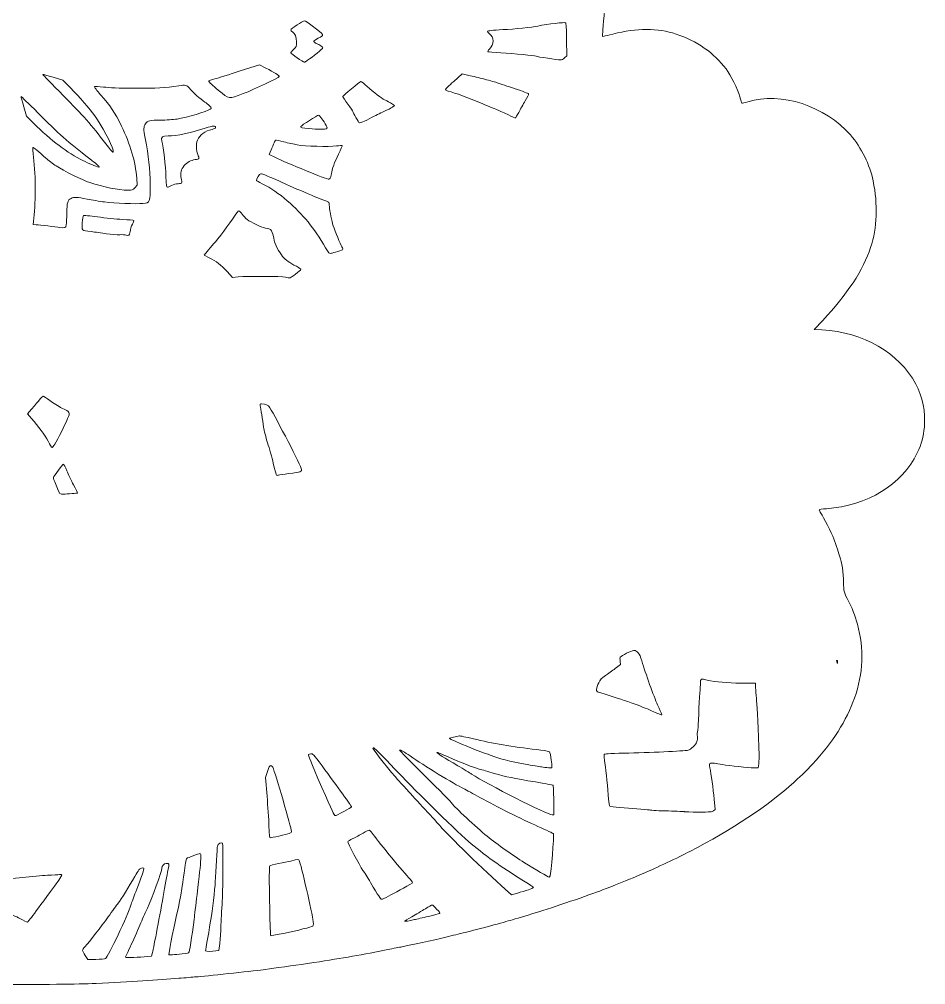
# Model space of a CAD drawing. Header units: inches. Extents: x -43.8 to -25.9, y 12.8 to 14.4.
# Drawn here: x -30.295 to -29.556, y 12.826 to 13.613 of the extents above; entities that cross this region are included whole.
import ezdxf

# ---------------------------------------------------------------- set-up
doc = ezdxf.new("R2010")
doc.units = ezdxf.units.IN
doc.header["$MEASUREMENT"] = 0
doc.layers.add('Layer 1', color=7, linetype='Continuous')

msp = doc.modelspace()

# ---------------------------------------------------------------- linework, layer by layer
at = {"layer": 'Layer 1', "lineweight": 0}
for points, knots in [([(-29.5642, 13.31547), (-29.57799, 13.34105), (-29.60651, 13.35754), (-29.64065, 13.35967), (-29.64065, 13.35967), (-29.64688, 13.36006), (-29.64688, 13.36006), (-29.64688, 13.36006), (-29.63994, 13.3674), (-29.63994, 13.3674), (-29.62027, 13.38821), (-29.60683, 13.40868), (-29.60095, 13.4268), (-29.59569, 13.44297), (-29.59501, 13.46159), (-29.59894, 13.48114), (-29.60159, 13.49428), (-29.60839, 13.50803), (-29.61745, 13.51858), (-29.63776, 13.54222), (-29.67441, 13.55401), (-29.70115, 13.54552), (-29.70356, 13.54476), (-29.70568, 13.54432), (-29.70587, 13.54455), (-29.70605, 13.54478), (-29.70682, 13.54707), (-29.70757, 13.54963), (-29.70946, 13.5561), (-29.71507, 13.56748), (-29.71877, 13.57237), (-29.72878, 13.58557), (-29.74258, 13.59521), (-29.75952, 13.60085), (-29.77479, 13.60593), (-29.79136, 13.60593), (-29.81106, 13.60084), (-29.81426, 13.60001), (-29.81749, 13.5992), (-29.81823, 13.59904), (-29.81823, 13.59904), (-29.81956, 13.59875), (-29.81956, 13.59875), (-29.81956, 13.59875), (-29.81921, 13.60421), (-29.81921, 13.60421), (-29.818, 13.62254), (-29.81402, 13.65396), (-29.80983, 13.67817), (-29.80902, 13.68282), (-29.80811, 13.6882), (-29.8078, 13.69012), (-29.80749, 13.69205), (-29.80642, 13.69769), (-29.80543, 13.70266), (-29.80443, 13.70763), (-29.80341, 13.71274), (-29.80317, 13.71403), (-29.80235, 13.71824), (-29.80043, 13.72731), (-29.79883, 13.73443), (-29.79796, 13.73828), (-29.79691, 13.743), (-29.79648, 13.74492), (-29.79492, 13.75196), (-29.79085, 13.769), (-29.78912, 13.77582), (-29.78612, 13.78755), (-29.77872, 13.81523), (-29.7775, 13.81925), (-29.7765, 13.82251), (-29.77077, 13.8424), (-29.76934, 13.84752), (-29.76907, 13.84848), (-29.76833, 13.85097), (-29.7677, 13.85306), (-29.76668, 13.85638), (-29.76282, 13.86937), (-29.76111, 13.87521), (-29.76079, 13.87633), (-29.75808, 13.88538), (-29.75509, 13.89532), (-29.75211, 13.90526), (-29.74941, 13.91431), (-29.74909, 13.91543), (-29.74146, 13.94245), (-29.71237, 14.03125), (-29.69389, 14.0839), (-29.69282, 14.08695), (-29.68997, 14.09513), (-29.68756, 14.10209), (-29.68514, 14.10904), (-29.68129, 14.11993), (-29.67899, 14.12628), (-29.67391, 14.14035), (-29.67384, 14.14176), (-29.67787, 14.14757), (-29.67927, 14.14958), (-29.68124, 14.15202), (-29.68225, 14.15298), (-29.68326, 14.15394), (-29.68469, 14.15631), (-29.68545, 14.15823), (-29.69365, 14.17927), (-29.72891, 14.21249), (-29.77424, 14.24188), (-29.81793, 14.27022), (-29.8682, 14.29647), (-29.92124, 14.31864), (-29.93313, 14.32362), (-29.95154, 14.33096), (-29.95825, 14.33342), (-29.96162, 14.33465), (-29.97043, 14.33787), (-29.97783, 14.34057), (-29.99394, 14.34647), (-30.02137, 14.35541), (-30.04103, 14.3612), (-30.05082, 14.36407), (-30.06404, 14.36786), (-30.06607, 14.36836), (-30.06721, 14.36864), (-30.07299, 14.37017), (-30.07892, 14.37177), (-30.1437, 14.38918), (-30.20711, 14.39834), (-30.27787, 14.4005), (-30.31264, 14.40156), (-30.37492, 14.40061), (-30.39838, 14.39866), (-30.40238, 14.39833), (-30.40947, 14.39781), (-30.41412, 14.39752), (-30.41876, 14.39722), (-30.42663, 14.39658), (-30.4316, 14.39609), (-30.43657, 14.39561), (-30.44628, 14.39469), (-30.45317, 14.39405), (-30.47663, 14.39187), (-30.51059, 14.38787), (-30.53012, 14.385), (-30.55187, 14.3818), (-30.57732, 14.37763), (-30.59425, 14.37451), (-30.59697, 14.37401), (-30.60077, 14.37333), (-30.6027, 14.37301), (-30.60462, 14.37269), (-30.61, 14.37163), (-30.61465, 14.37066), (-30.6193, 14.36969), (-30.62389, 14.36877), (-30.62485, 14.3686), (-30.62687, 14.36826), (-30.63322, 14.36689), (-30.64642, 14.36394), (-30.65155, 14.3628), (-30.65732, 14.36152), (-30.65924, 14.3611), (-30.67907, 14.35673), (-30.71852, 14.3461), (-30.73648, 14.34029), (-30.77831, 14.32677), (-30.79968, 14.31837), (-30.832, 14.30274), (-30.86287, 14.28781), (-30.88088, 14.27522), (-30.90326, 14.25296), (-30.91851, 14.23777), (-30.92648, 14.22748), (-30.93214, 14.21565), (-30.9339, 14.21196), (-30.93625, 14.20711), (-30.93735, 14.20486), (-30.93846, 14.20262), (-30.93936, 14.20001), (-30.93936, 14.19907), (-30.93934, 14.19653), (-30.9373, 14.1928), (-30.93509, 14.19131), (-30.93336, 14.19014), (-30.93286, 14.1891), (-30.93044, 14.18169), (-30.92643, 14.16942), (-30.92079, 14.15092), (-30.91573, 14.13345), (-30.91327, 14.12496), (-30.90888, 14.11014), (-30.90598, 14.10052), (-30.90307, 14.0909), (-30.90021, 14.08139), (-30.89962, 14.07939), (-30.89903, 14.07738), (-30.89806, 14.0741), (-30.89746, 14.0721), (-30.89687, 14.0701), (-30.89489, 14.06334), (-30.89305, 14.05709), (-30.89122, 14.05084), (-30.88846, 14.04152), (-30.88691, 14.03639), (-30.87126, 13.9845), (-30.8546, 13.91577), (-30.84981, 13.88337), (-30.84717, 13.86552), (-30.84649, 13.86066), (-30.84551, 13.85277), (-30.84492, 13.84796), (-30.84376, 13.83878), (-30.84294, 13.83236), (-30.84212, 13.82595), (-30.84078, 13.81493), (-30.83996, 13.80788), (-30.83915, 13.80083), (-30.8381, 13.79178), (-30.83764, 13.78777), (-30.83453, 13.76094), (-30.83133, 13.71016), (-30.82973, 13.66214), (-30.82942, 13.65284), (-30.82892, 13.64078), (-30.82861, 13.63533), (-30.8283, 13.62988), (-30.82789, 13.62135), (-30.8277, 13.61638), (-30.82751, 13.61141), (-30.82698, 13.60079), (-30.82652, 13.59277), (-30.82607, 13.58476), (-30.82543, 13.57046), (-30.8251, 13.561), (-30.82477, 13.55154), (-30.82424, 13.53764), (-30.82392, 13.53011), (-30.82081, 13.45776), (-30.82107, 13.38759), (-30.82478, 13.30159), (-30.82575, 13.27902), (-30.82616, 13.27316), (-30.82679, 13.27276), (-30.82703, 13.27262), (-30.8282, 13.27279), (-30.82938, 13.27315), (-30.83188, 13.27392), (-30.83494, 13.27332), (-30.84958, 13.26916), (-30.92154, 13.2487), (-30.98004, 13.22042), (-31.01774, 13.18788), (-31.0262, 13.18057), (-31.03765, 13.16849), (-31.04359, 13.1606), (-31.07426, 13.11983), (-31.07615, 13.07576), (-31.04907, 13.03267), (-31.03771, 13.0146), (-31.02005, 12.99572), (-30.99881, 12.97894), (-30.99098, 12.97276), (-30.98987, 12.97193), (-30.9822, 12.96659), (-30.94612, 12.94147), (-30.90246, 12.91974), (-30.84754, 12.89956), (-30.8324, 12.89399), (-30.79835, 12.88285), (-30.78545, 12.87923), (-30.72891, 12.86339), (-30.67988, 12.85265), (-30.62718, 12.84458), (-30.62269, 12.84389), (-30.61679, 12.84296), (-30.61407, 12.84252), (-30.61134, 12.84208), (-30.604, 12.84105), (-30.59774, 12.84022), (-30.59149, 12.83939), (-30.58349, 12.83833), (-30.57996, 12.83786), (-30.56963, 12.83647), (-30.53344, 12.8326), (-30.52517, 12.832), (-30.5226, 12.83181), (-30.51631, 12.83129), (-30.51118, 12.83083), (-30.50605, 12.83037), (-30.49791, 12.82974), (-30.4931, 12.82943), (-30.4883, 12.82912), (-30.48029, 12.8286), (-30.47532, 12.82828), (-30.46535, 12.82764), (-30.42368, 12.82594), (-30.41266, 12.82573), (-30.41266, 12.82573), (-30.41266, 12.82573), (-30.41266, 12.82573), (-30.40881, 12.82566), (-30.37143, 12.82563), (-30.32959, 12.82568), (-30.26923, 12.82574), (-30.24912, 12.82595), (-30.23224, 12.82671), (-30.20448, 12.82795), (-30.18125, 12.82937), (-30.16491, 12.83083), (-30.15978, 12.83129), (-30.15348, 12.83181), (-30.15092, 12.832), (-30.14342, 12.83255), (-30.10641, 12.83651), (-30.09612, 12.83788), (-30.07653, 12.84047), (-30.0701, 12.84137), (-30.05473, 12.84371), (-30.03049, 12.8474), (-30.01582, 12.84998), (-29.99294, 12.85458), (-29.98813, 12.85555), (-29.98354, 12.85646), (-29.98274, 12.85661), (-29.97589, 12.8579), (-29.95782, 12.86189), (-29.94718, 12.86446), (-29.94189, 12.86574), (-29.93559, 12.86726), (-29.93319, 12.86784), (-29.92469, 12.86989), (-29.90234, 12.87584), (-29.89471, 12.87808), (-29.88986, 12.87951), (-29.88223, 12.88181), (-29.87431, 12.88422), (-29.85969, 12.88868), (-29.83053, 12.89861), (-29.81951, 12.90288), (-29.81229, 12.90568), (-29.79641, 12.91206), (-29.7927, 12.91365), (-29.79093, 12.91441), (-29.78752, 12.91586), (-29.78512, 12.91689), (-29.77702, 12.92033), (-29.75691, 12.92982), (-29.74842, 12.93419), (-29.71409, 12.95187), (-29.6844, 12.97162), (-29.66364, 12.99058), (-29.65512, 12.99836), (-29.65406, 12.99939), (-29.64829, 13.00558), (-29.63202, 13.02303), (-29.62055, 13.04108), (-29.61411, 13.05938), (-29.60704, 13.07948), (-29.60624, 13.09943), (-29.6117, 13.11968), (-29.61338, 13.12591), (-29.61671, 13.13447), (-29.61897, 13.13837), (-29.62252, 13.14449), (-29.62306, 13.14656), (-29.62306, 13.15399), (-29.62306, 13.16073), (-29.62455, 13.17095), (-29.62606, 13.17451), (-29.62639, 13.17531), (-29.62731, 13.17815), (-29.62808, 13.18081), (-29.62885, 13.18348), (-29.63016, 13.18728), (-29.63098, 13.18927), (-29.63284, 13.19373), (-29.63957, 13.20714), (-29.64147, 13.21015), (-29.64225, 13.21138), (-29.64288, 13.21261), (-29.64288, 13.21289), (-29.64288, 13.21317), (-29.64026, 13.21358), (-29.63705, 13.2138), (-29.60369, 13.2161), (-29.5753, 13.23355), (-29.56298, 13.25933), (-29.55947, 13.26669), (-29.55788, 13.27245), (-29.55719, 13.28032), (-29.5561, 13.29271), (-29.55854, 13.30496), (-29.5642, 13.31547)], [0, 0, 0, 0, 1, 1, 1, 2, 2, 2, 3, 3, 3, 4, 4, 4, 5, 5, 5, 6, 6, 6, 7, 7, 7, 8, 8, 8, 9, 9, 9, 10, 10, 10, 11, 11, 11, 12, 12, 12, 13, 13, 13, 14, 14, 14, 15, 15, 15, 16, 16, 16, 17, 17, 17, 18, 18, 18, 19, 19, 19, 20, 20, 20, 21, 21, 21, 22, 22, 22, 23, 23, 23, 24, 24, 24, 25, 25, 25, 26, 26, 26, 27, 27, 27, 28, 28, 28, 29, 29, 29, 30, 30, 30, 31, 31, 31, 32, 32, 32, 33, 33, 33, 34, 34, 34, 35, 35, 35, 36, 36, 36, 37, 37, 37, 38, 38, 38, 39, 39, 39, 40, 40, 40, 41, 41, 41, 42, 42, 42, 43, 43, 43, 44, 44, 44, 45, 45, 45, 46, 46, 46, 47, 47, 47, 48, 48, 48, 49, 49, 49, 50, 50, 50, 51, 51, 51, 52, 52, 52, 53, 53, 53, 54, 54, 54, 55, 55, 55, 56, 56, 56, 57, 57, 57, 58, 58, 58, 59, 59, 59, 60, 60, 60, 61, 61, 61, 62, 62, 62, 63, 63, 63, 64, 64, 64, 65, 65, 65, 66, 66, 66, 67, 67, 67, 68, 68, 68, 69, 69, 69, 70, 70, 70, 71, 71, 71, 72, 72, 72, 73, 73, 73, 74, 74, 74, 75, 75, 75, 76, 76, 76, 77, 77, 77, 78, 78, 78, 79, 79, 79, 80, 80, 80, 81, 81, 81, 82, 82, 82, 83, 83, 83, 84, 84, 84, 85, 85, 85, 86, 86, 86, 87, 87, 87, 88, 88, 88, 89, 89, 89, 90, 90, 90, 91, 91, 91, 92, 92, 92, 93, 93, 93, 94, 94, 94, 95, 95, 95, 96, 96, 96, 97, 97, 97, 98, 98, 98, 99, 99, 99, 100, 100, 100, 101, 101, 101, 102, 102, 102, 103, 103, 103, 104, 104, 104, 105, 105, 105, 106, 106, 106, 107, 107, 107, 108, 108, 108, 109, 109, 109, 110, 110, 110, 111, 111, 111, 112, 112, 112, 113, 113, 113, 114, 114, 114, 115, 115, 115, 116, 116, 116, 117, 117, 117, 118, 118, 118, 119, 119, 119, 120, 120, 120, 121, 121, 121, 122, 122, 122, 123, 123, 123, 124, 124, 124, 125, 125, 125, 126, 126, 126, 127, 127, 127, 128, 128, 128, 129, 129, 129, 130, 130, 130, 130]), ([(-30.07219, 13.60261), (-30.07301, 13.60315), (-30.07367, 13.60391), (-30.07366, 13.6043), (-30.07363, 13.60512), (-30.06371, 13.61172), (-30.06251, 13.61172), (-30.06207, 13.61172), (-30.0592, 13.60982), (-30.05612, 13.60749), (-30.04574, 13.59964), (-30.04599, 13.60018), (-30.05124, 13.59741), (-30.05312, 13.59642), (-30.05476, 13.5953), (-30.05489, 13.59493), (-30.05501, 13.59456), (-30.05411, 13.5938), (-30.05288, 13.59324), (-30.05, 13.59194), (-30.04744, 13.59021), (-30.04744, 13.58957), (-30.04744, 13.58905), (-30.05596, 13.58218), (-30.05997, 13.57948), (-30.05997, 13.57948), (-30.05997, 13.57948), (-30.05997, 13.57948), (-30.06124, 13.57861), (-30.06242, 13.57791), (-30.06259, 13.57791), (-30.06326, 13.57791), (-30.07368, 13.58499), (-30.07368, 13.58545), (-30.07368, 13.58571), (-30.07263, 13.58698), (-30.07134, 13.58826), (-30.06909, 13.59052), (-30.06901, 13.59072), (-30.06901, 13.59448), (-30.06901, 13.59881), (-30.06992, 13.60112), (-30.07219, 13.60261)], [0, 0, 0, 0, 1, 1, 1, 2, 2, 2, 3, 3, 3, 4, 4, 4, 5, 5, 5, 6, 6, 6, 7, 7, 7, 8, 8, 8, 9, 9, 9, 10, 10, 10, 11, 11, 11, 12, 12, 12, 13, 13, 13, 14, 14, 14, 14]), ([(-29.85044, 13.58138), (-29.85044, 13.58138), (-29.85044, 13.58138), (-29.85044, 13.58138), (-29.85159, 13.5803), (-29.85285, 13.57968), (-29.85382, 13.57972), (-29.85603, 13.57982), (-29.87268, 13.58236), (-29.87373, 13.58277), (-29.87505, 13.58328), (-29.89105, 13.58482), (-29.90239, 13.58553), (-29.90792, 13.58587), (-29.91268, 13.5863), (-29.91296, 13.58647), (-29.91324, 13.58664), (-29.91269, 13.58761), (-29.91174, 13.58861), (-29.90938, 13.5911), (-29.9087, 13.59259), (-29.9087, 13.59523), (-29.9087, 13.59758), (-29.90981, 13.59964), (-29.91203, 13.60141), (-29.91277, 13.602), (-29.91337, 13.60269), (-29.91337, 13.60294), (-29.91337, 13.6035), (-29.90876, 13.60406), (-29.90083, 13.60446), (-29.89142, 13.60493), (-29.87667, 13.60642), (-29.87227, 13.60734), (-29.86388, 13.60909), (-29.8503, 13.61068), (-29.84961, 13.60999), (-29.84917, 13.60955), (-29.84889, 13.60493), (-29.84877, 13.59621), (-29.84877, 13.59621), (-29.8486, 13.5831), (-29.8486, 13.5831), (-29.8486, 13.5831), (-29.85044, 13.58138), (-29.85044, 13.58138)], [0, 0, 0, 0, 1, 1, 1, 2, 2, 2, 3, 3, 3, 4, 4, 4, 5, 5, 5, 6, 6, 6, 7, 7, 7, 8, 8, 8, 9, 9, 9, 10, 10, 10, 11, 11, 11, 12, 12, 12, 13, 13, 13, 14, 14, 14, 15, 15, 15, 15]), ([(-30.14054, 13.56239), (-30.14043, 13.56274), (-30.13812, 13.56363), (-30.13542, 13.56437), (-30.13272, 13.5651), (-30.12346, 13.56798), (-30.11485, 13.57076), (-30.11485, 13.57076), (-30.09919, 13.57581), (-30.09919, 13.57581), (-30.09919, 13.57581), (-30.09386, 13.5731), (-30.09386, 13.5731), (-30.08715, 13.56967), (-30.083, 13.56704), (-30.083, 13.56622), (-30.083, 13.56527), (-30.10307, 13.55575), (-30.11244, 13.55226), (-30.12473, 13.54768), (-30.1233, 13.54747), (-30.13274, 13.55519), (-30.13715, 13.5588), (-30.14066, 13.56204), (-30.14054, 13.56239)], [0, 0, 0, 0, 1, 1, 1, 2, 2, 2, 3, 3, 3, 4, 4, 4, 5, 5, 5, 6, 6, 6, 7, 7, 7, 8, 8, 8, 8]), ([(-30.21862, 13.50446), (-30.2189, 13.50446), (-30.22147, 13.50755), (-30.22434, 13.51131), (-30.23634, 13.52703), (-30.24294, 13.53451), (-30.25913, 13.55076), (-30.26838, 13.56003), (-30.27585, 13.56772), (-30.27572, 13.56784), (-30.2756, 13.56797), (-30.27186, 13.56701), (-30.26742, 13.56571), (-30.26742, 13.56571), (-30.25934, 13.56335), (-30.25934, 13.56335), (-30.25934, 13.56335), (-30.25322, 13.55707), (-30.25322, 13.55707), (-30.24568, 13.54933), (-30.23752, 13.53995), (-30.23344, 13.5343), (-30.22768, 13.52636), (-30.21987, 13.51158), (-30.21851, 13.50606), (-30.21851, 13.50606), (-30.21851, 13.50606), (-30.21851, 13.50606), (-30.2183, 13.50518), (-30.21834, 13.50446), (-30.21862, 13.50446)], [0, 0, 0, 0, 1, 1, 1, 2, 2, 2, 3, 3, 3, 4, 4, 4, 5, 5, 5, 6, 6, 6, 7, 7, 7, 8, 8, 8, 9, 9, 9, 10, 10, 10, 10]), ([(-29.8825, 13.5464), (-29.88414, 13.54369), (-29.88651, 13.53944), (-29.88777, 13.53696), (-29.88777, 13.53696), (-29.88777, 13.53696), (-29.88777, 13.53696), (-29.88903, 13.53447), (-29.89027, 13.53244), (-29.89053, 13.53244), (-29.89079, 13.53244), (-29.89335, 13.53358), (-29.89621, 13.53497), (-29.89907, 13.53636), (-29.90325, 13.53822), (-29.9055, 13.53912), (-29.90774, 13.54001), (-29.91412, 13.54268), (-29.91967, 13.54505), (-29.92856, 13.54885), (-29.93934, 13.55275), (-29.94538, 13.55437), (-29.94648, 13.55466), (-29.94747, 13.55518), (-29.94758, 13.55552), (-29.9477, 13.55587), (-29.94466, 13.55891), (-29.94083, 13.56228), (-29.94083, 13.56228), (-29.93387, 13.56841), (-29.93387, 13.56841), (-29.93387, 13.56841), (-29.92959, 13.56739), (-29.92959, 13.56739), (-29.92724, 13.56683), (-29.92177, 13.56552), (-29.91745, 13.56449), (-29.91312, 13.56345), (-29.90774, 13.56196), (-29.9055, 13.56119), (-29.90325, 13.56041), (-29.89661, 13.55819), (-29.89074, 13.55626), (-29.88487, 13.55433), (-29.87994, 13.55243), (-29.87979, 13.55204), (-29.87964, 13.55165), (-29.88086, 13.54911), (-29.8825, 13.5464)], [0, 0, 0, 0, 1, 1, 1, 2, 2, 2, 3, 3, 3, 4, 4, 4, 5, 5, 5, 6, 6, 6, 7, 7, 7, 8, 8, 8, 9, 9, 9, 10, 10, 10, 11, 11, 11, 12, 12, 12, 13, 13, 13, 14, 14, 14, 15, 15, 15, 16, 16, 16, 16]), ([(-30.19232, 13.51606), (-30.18938, 13.50107), (-30.18829, 13.4909), (-30.18826, 13.4782), (-30.18822, 13.46346), (-30.18825, 13.46338), (-30.19411, 13.46275), (-30.19968, 13.46215), (-30.21733, 13.46282), (-30.22553, 13.46393), (-30.22938, 13.46445), (-30.23573, 13.46552), (-30.23965, 13.46631), (-30.24793, 13.46796), (-30.25031, 13.46806), (-30.25266, 13.46685), (-30.25555, 13.46535), (-30.25613, 13.4634), (-30.25617, 13.45508), (-30.25619, 13.45098), (-30.25639, 13.44657), (-30.25662, 13.44529), (-30.25662, 13.44529), (-30.25662, 13.44529), (-30.25662, 13.44529), (-30.25708, 13.44268), (-30.25757, 13.44249), (-30.26197, 13.44321), (-30.26341, 13.44345), (-30.26774, 13.44397), (-30.27159, 13.44436), (-30.27543, 13.44475), (-30.27972, 13.4452), (-30.28112, 13.44537), (-30.28112, 13.44537), (-30.28365, 13.44567), (-30.28365, 13.44567), (-30.28365, 13.44567), (-30.28331, 13.4481), (-30.28331, 13.4481), (-30.2815, 13.4611), (-30.28147, 13.48507), (-30.28327, 13.50029), (-30.28377, 13.50458), (-30.28404, 13.50822), (-30.28387, 13.50839), (-30.28354, 13.50872), (-30.27909, 13.50508), (-30.27333, 13.49977), (-30.27141, 13.498), (-30.26761, 13.49509), (-30.26488, 13.49331), (-30.25883, 13.48936), (-30.24344, 13.48174), (-30.23748, 13.47975), (-30.22647, 13.47608), (-30.21393, 13.47357), (-30.20656, 13.47356), (-30.20296, 13.47356), (-30.20262, 13.47368), (-30.20078, 13.47557), (-30.20078, 13.47557), (-30.19883, 13.47759), (-30.19883, 13.47759), (-30.19883, 13.47759), (-30.19923, 13.48322), (-30.19923, 13.48322), (-30.20016, 13.4964), (-30.20453, 13.51148), (-30.21159, 13.52579), (-30.21709, 13.53696), (-30.22069, 13.54235), (-30.22867, 13.55139), (-30.23168, 13.5548), (-30.23391, 13.55779), (-30.23362, 13.55805), (-30.23334, 13.5583), (-30.23009, 13.55811), (-30.22641, 13.55763), (-30.22176, 13.55703), (-30.21389, 13.55674), (-30.20076, 13.55669), (-30.18261, 13.55663), (-30.17616, 13.557), (-30.1648, 13.55875), (-30.15955, 13.55956), (-30.15801, 13.55918), (-30.15627, 13.55662), (-30.15473, 13.55435), (-30.14681, 13.54733), (-30.14363, 13.54541), (-30.14251, 13.54473), (-30.1408, 13.54335), (-30.13984, 13.54235), (-30.13814, 13.54056), (-30.13812, 13.54049), (-30.13922, 13.53968), (-30.14206, 13.5376), (-30.15795, 13.53283), (-30.16636, 13.53154), (-30.16941, 13.53108), (-30.17539, 13.53069), (-30.17964, 13.53069), (-30.18806, 13.53069), (-30.19055, 13.53009), (-30.19209, 13.52771), (-30.19372, 13.5252), (-30.19375, 13.5234), (-30.19232, 13.51606)], [0, 0, 0, 0, 1, 1, 1, 2, 2, 2, 3, 3, 3, 4, 4, 4, 5, 5, 5, 6, 6, 6, 7, 7, 7, 8, 8, 8, 9, 9, 9, 10, 10, 10, 11, 11, 11, 12, 12, 12, 13, 13, 13, 14, 14, 14, 15, 15, 15, 16, 16, 16, 17, 17, 17, 18, 18, 18, 19, 19, 19, 20, 20, 20, 21, 21, 21, 22, 22, 22, 23, 23, 23, 24, 24, 24, 25, 25, 25, 26, 26, 26, 27, 27, 27, 28, 28, 28, 29, 29, 29, 30, 30, 30, 31, 31, 31, 32, 32, 32, 33, 33, 33, 34, 34, 34, 35, 35, 35, 36, 36, 36, 36]), ([(-30.01774, 13.52836), (-30.01821, 13.52836), (-30.02296, 13.53682), (-30.02296, 13.53767), (-30.02296, 13.53793), (-30.0248, 13.54064), (-30.02704, 13.54368), (-30.02928, 13.54673), (-30.03112, 13.54949), (-30.03112, 13.54982), (-30.03112, 13.55058), (-30.01741, 13.56217), (-30.0165, 13.56217), (-30.01613, 13.56217), (-30.01382, 13.56037), (-30.01138, 13.55817), (-30.00622, 13.55352), (-29.99941, 13.54829), (-29.99731, 13.54735), (-29.99651, 13.54699), (-29.99431, 13.5458), (-29.99242, 13.54471), (-29.99242, 13.54471), (-29.98898, 13.54272), (-29.98898, 13.54272), (-29.98898, 13.54272), (-29.99067, 13.54137), (-29.99067, 13.54137), (-29.99159, 13.54063), (-29.99477, 13.53896), (-29.99773, 13.53766), (-30.00069, 13.53636), (-30.0052, 13.53413), (-30.00775, 13.53269), (-30.0103, 13.53126), (-30.01348, 13.5297), (-30.01483, 13.52922), (-30.01483, 13.52922), (-30.01483, 13.52922), (-30.01483, 13.52922), (-30.01617, 13.52875), (-30.01748, 13.52836), (-30.01774, 13.52836)], [0, 0, 0, 0, 1, 1, 1, 2, 2, 2, 3, 3, 3, 4, 4, 4, 5, 5, 5, 6, 6, 6, 7, 7, 7, 8, 8, 8, 9, 9, 9, 10, 10, 10, 11, 11, 11, 12, 12, 12, 13, 13, 13, 14, 14, 14, 14]), ([(-30.27989, 13.53673), (-30.26323, 13.51981), (-30.25527, 13.51275), (-30.23734, 13.499), (-30.23325, 13.49587), (-30.2299, 13.49306), (-30.2299, 13.49276), (-30.2299, 13.49276), (-30.2299, 13.49276), (-30.2299, 13.49276), (-30.2299, 13.49246), (-30.22997, 13.49223), (-30.23005, 13.49226), (-30.23281, 13.49306), (-30.238, 13.49524), (-30.24302, 13.49771), (-30.25555, 13.50385), (-30.26901, 13.51401), (-30.28328, 13.52811), (-30.28328, 13.52811), (-30.28914, 13.53389), (-30.28914, 13.53389), (-30.28914, 13.53389), (-30.29129, 13.54152), (-30.29129, 13.54152), (-30.29248, 13.54571), (-30.29345, 13.54944), (-30.29345, 13.54981), (-30.29345, 13.55019), (-30.28735, 13.5443), (-30.27989, 13.53673)], [0, 0, 0, 0, 1, 1, 1, 2, 2, 2, 3, 3, 3, 4, 4, 4, 5, 5, 5, 6, 6, 6, 7, 7, 7, 8, 8, 8, 9, 9, 9, 10, 10, 10, 10]), ([(-30.04456, 13.52366), (-30.04556, 13.52303), (-30.05153, 13.52307), (-30.05881, 13.52377), (-30.06455, 13.52432), (-30.06571, 13.5246), (-30.06542, 13.52537), (-30.06505, 13.52635), (-30.05184, 13.5348), (-30.05096, 13.53464), (-30.05008, 13.53447), (-30.04692, 13.53015), (-30.0448, 13.52621), (-30.04387, 13.52448), (-30.04384, 13.52412), (-30.04456, 13.52366)], [0, 0, 0, 0, 1, 1, 1, 2, 2, 2, 3, 3, 3, 4, 4, 4, 5, 5, 5, 5]), ([(-30.14972, 13.51424), (-30.15099, 13.51119), (-30.15086, 13.5059), (-30.14942, 13.50274), (-30.14878, 13.50132), (-30.14837, 13.49985), (-30.14851, 13.49948), (-30.14866, 13.4991), (-30.14998, 13.49863), (-30.15145, 13.49843), (-30.15508, 13.49794), (-30.15831, 13.49619), (-30.16049, 13.49354), (-30.16307, 13.49042), (-30.16376, 13.48749), (-30.16291, 13.48331), (-30.16254, 13.48146), (-30.16239, 13.47969), (-30.16258, 13.47938), (-30.16278, 13.47906), (-30.16406, 13.47881), (-30.16542, 13.47881), (-30.16693, 13.47881), (-30.16905, 13.47823), (-30.17078, 13.47735), (-30.17078, 13.47735), (-30.17078, 13.47735), (-30.17078, 13.47735), (-30.17236, 13.47655), (-30.17386, 13.47589), (-30.17411, 13.47589), (-30.17485, 13.47589), (-30.17499, 13.47697), (-30.17534, 13.48493), (-30.17567, 13.49258), (-30.17751, 13.50861), (-30.17864, 13.51364), (-30.17942, 13.51714), (-30.17858, 13.51786), (-30.17368, 13.51787), (-30.16607, 13.51787), (-30.15643, 13.51986), (-30.14328, 13.52412), (-30.13692, 13.52618), (-30.13488, 13.52631), (-30.13488, 13.52463), (-30.13488, 13.52409), (-30.13594, 13.52356), (-30.13782, 13.52316), (-30.14348, 13.52195), (-30.14788, 13.51864), (-30.14972, 13.51424)], [0, 0, 0, 0, 1, 1, 1, 2, 2, 2, 3, 3, 3, 4, 4, 4, 5, 5, 5, 6, 6, 6, 7, 7, 7, 8, 8, 8, 9, 9, 9, 10, 10, 10, 11, 11, 11, 12, 12, 12, 13, 13, 13, 14, 14, 14, 15, 15, 15, 16, 16, 16, 17, 17, 17, 17]), ([(-30.06831, 13.5105), (-30.06237, 13.50938), (-30.04241, 13.50881), (-30.03637, 13.50958), (-30.03396, 13.50989), (-30.03185, 13.51006), (-30.03167, 13.50996), (-30.03149, 13.50986), (-30.03286, 13.5067), (-30.03472, 13.50295), (-30.03823, 13.49583), (-30.0396, 13.49198), (-30.04071, 13.48609), (-30.04071, 13.48609), (-30.04071, 13.48609), (-30.04071, 13.48609), (-30.04124, 13.48331), (-30.04161, 13.48257), (-30.04252, 13.48248), (-30.04427, 13.4823), (-30.07709, 13.49567), (-30.08663, 13.50045), (-30.08663, 13.50045), (-30.09113, 13.5027), (-30.09113, 13.5027), (-30.09113, 13.5027), (-30.08963, 13.50635), (-30.08963, 13.50635), (-30.08881, 13.50835), (-30.08772, 13.51098), (-30.08723, 13.51218), (-30.08673, 13.51338), (-30.08612, 13.51437), (-30.08588, 13.51437), (-30.08563, 13.51437), (-30.08266, 13.5137), (-30.07929, 13.51289), (-30.07591, 13.51207), (-30.07097, 13.511), (-30.06831, 13.5105)], [0, 0, 0, 0, 1, 1, 1, 2, 2, 2, 3, 3, 3, 4, 4, 4, 5, 5, 5, 6, 6, 6, 7, 7, 7, 8, 8, 8, 9, 9, 9, 10, 10, 10, 11, 11, 11, 12, 12, 12, 13, 13, 13, 13]), ([(-30.04045, 13.42205), (-30.04198, 13.42156), (-30.04273, 13.42226), (-30.04521, 13.42654), (-30.05475, 13.44293), (-30.06351, 13.45367), (-30.07655, 13.46496), (-30.08335, 13.47085), (-30.08971, 13.47517), (-30.09685, 13.47874), (-30.09949, 13.48007), (-30.10166, 13.48127), (-30.10166, 13.48142), (-30.10166, 13.48265), (-30.0989, 13.48697), (-30.09812, 13.48697), (-30.09687, 13.48697), (-30.0919, 13.4849), (-30.07717, 13.47824), (-30.0706, 13.47527), (-30.06037, 13.47088), (-30.05444, 13.46849), (-30.04851, 13.4661), (-30.04333, 13.464), (-30.04293, 13.46383), (-30.04252, 13.46366), (-30.0422, 13.46253), (-30.0422, 13.46132), (-30.0422, 13.45875), (-30.04078, 13.45076), (-30.03951, 13.44616), (-30.0385, 13.44252), (-30.03458, 13.43266), (-30.03251, 13.42855), (-30.03174, 13.42703), (-30.03112, 13.42558), (-30.03112, 13.42531), (-30.03112, 13.42504), (-30.03302, 13.42427), (-30.03535, 13.42358), (-30.03535, 13.42358), (-30.03535, 13.42358), (-30.03535, 13.42358), (-30.03767, 13.4229), (-30.03997, 13.42221), (-30.04045, 13.42205)], [0, 0, 0, 0, 1, 1, 1, 2, 2, 2, 3, 3, 3, 4, 4, 4, 5, 5, 5, 6, 6, 6, 7, 7, 7, 8, 8, 8, 9, 9, 9, 10, 10, 10, 11, 11, 11, 12, 12, 12, 13, 13, 13, 14, 14, 14, 15, 15, 15, 15]), ([(-30.11644, 13.40282), (-30.11644, 13.40282), (-30.12103, 13.40238), (-30.12103, 13.40238), (-30.12103, 13.40238), (-30.12548, 13.40716), (-30.12548, 13.40716), (-30.1307, 13.41276), (-30.13426, 13.41552), (-30.14006, 13.41843), (-30.14006, 13.41843), (-30.14428, 13.42056), (-30.14428, 13.42056), (-30.14428, 13.42056), (-30.14179, 13.4236), (-30.14179, 13.4236), (-30.14042, 13.42527), (-30.13803, 13.42804), (-30.13649, 13.42976), (-30.13322, 13.43341), (-30.1235, 13.44633), (-30.11945, 13.45243), (-30.11791, 13.45475), (-30.11634, 13.45665), (-30.11596, 13.45665), (-30.11559, 13.45665), (-30.11441, 13.45549), (-30.11334, 13.45406), (-30.11227, 13.45263), (-30.11039, 13.45066), (-30.10917, 13.44967), (-30.106, 13.44713), (-30.09805, 13.44342), (-30.09417, 13.44268), (-30.09236, 13.44233), (-30.0905, 13.44184), (-30.09005, 13.44159), (-30.08924, 13.44115), (-30.08714, 13.43469), (-30.0871, 13.43251), (-30.08707, 13.43066), (-30.08267, 13.42216), (-30.08037, 13.41948), (-30.07781, 13.4165), (-30.07466, 13.41427), (-30.06901, 13.41144), (-30.0667, 13.41028), (-30.06503, 13.40911), (-30.06531, 13.40886), (-30.06558, 13.4086), (-30.06761, 13.40692), (-30.06981, 13.40512), (-30.06981, 13.40512), (-30.06981, 13.40512), (-30.06981, 13.40512), (-30.07404, 13.40168), (-30.07435, 13.40159), (-30.07805, 13.40263), (-30.08072, 13.40339), (-30.10913, 13.40353), (-30.11644, 13.40282)], [0, 0, 0, 0, 1, 1, 1, 2, 2, 2, 3, 3, 3, 4, 4, 4, 5, 5, 5, 6, 6, 6, 7, 7, 7, 8, 8, 8, 9, 9, 9, 10, 10, 10, 11, 11, 11, 12, 12, 12, 13, 13, 13, 14, 14, 14, 15, 15, 15, 16, 16, 16, 17, 17, 17, 18, 18, 18, 19, 19, 19, 20, 20, 20, 20]), ([(-30.24355, 13.44692), (-30.24334, 13.44987), (-30.24295, 13.45252), (-30.24269, 13.4528), (-30.24242, 13.4531), (-30.23754, 13.45266), (-30.23114, 13.45176), (-30.22505, 13.4509), (-30.21596, 13.44996), (-30.21094, 13.44968), (-30.20592, 13.44939), (-30.20169, 13.44904), (-30.20154, 13.44889), (-30.20139, 13.44874), (-30.20193, 13.44734), (-30.20274, 13.44578), (-30.20356, 13.44423), (-30.20443, 13.44153), (-30.20468, 13.4398), (-30.20468, 13.4398), (-30.20468, 13.4398), (-30.20468, 13.4398), (-30.20517, 13.43637), (-30.20554, 13.43603), (-30.20775, 13.43691), (-30.20855, 13.43723), (-30.21092, 13.43739), (-30.213, 13.43726), (-30.21508, 13.43713), (-30.21994, 13.43748), (-30.22378, 13.43803), (-30.22763, 13.43858), (-30.23327, 13.43935), (-30.23632, 13.43975), (-30.24428, 13.44077), (-30.24401, 13.44051), (-30.24355, 13.44692)], [0, 0, 0, 0, 1, 1, 1, 2, 2, 2, 3, 3, 3, 4, 4, 4, 5, 5, 5, 6, 6, 6, 7, 7, 7, 8, 8, 8, 9, 9, 9, 10, 10, 10, 11, 11, 11, 12, 12, 12, 12]), ([(-30.28492, 13.29504), (-30.28303, 13.2972), (-30.28022, 13.30048), (-30.27868, 13.30232), (-30.27713, 13.30416), (-30.27565, 13.30567), (-30.27537, 13.30567), (-30.2751, 13.30567), (-30.2727, 13.30403), (-30.27003, 13.30201), (-30.26736, 13.3), (-30.26294, 13.29723), (-30.26022, 13.29585), (-30.25319, 13.29229), (-30.25342, 13.29269), (-30.25557, 13.28726), (-30.25766, 13.282), (-30.26339, 13.27059), (-30.26601, 13.26647), (-30.26698, 13.26495), (-30.26798, 13.2637), (-30.26823, 13.2637), (-30.26848, 13.2637), (-30.26992, 13.266), (-30.27143, 13.2688), (-30.2743, 13.27414), (-30.27914, 13.28076), (-30.28493, 13.28726), (-30.28493, 13.28726), (-30.28836, 13.29111), (-30.28836, 13.29111), (-30.28836, 13.29111), (-30.28492, 13.29504), (-30.28492, 13.29504)], [0, 0, 0, 0, 1, 1, 1, 2, 2, 2, 3, 3, 3, 4, 4, 4, 5, 5, 5, 6, 6, 6, 7, 7, 7, 8, 8, 8, 9, 9, 9, 10, 10, 10, 11, 11, 11, 11]), ([(-30.09853, 13.29766), (-30.0988, 13.29905), (-30.09865, 13.29926), (-30.0974, 13.29926), (-30.09382, 13.29926), (-30.09225, 13.29852), (-30.09072, 13.29612), (-30.08547, 13.28782), (-30.06497, 13.24797), (-30.06477, 13.24567), (-30.06462, 13.24401), (-30.06509, 13.24386), (-30.07537, 13.24242), (-30.07903, 13.2419), (-30.08276, 13.24133), (-30.08367, 13.24115), (-30.08562, 13.24076), (-30.0853, 13.24001), (-30.0879, 13.25088), (-30.08901, 13.25552), (-30.09109, 13.263), (-30.09251, 13.26749), (-30.09394, 13.27198), (-30.09542, 13.27775), (-30.09579, 13.28031), (-30.09665, 13.2862), (-30.09813, 13.29556), (-30.09853, 13.29766)], [0, 0, 0, 0, 1, 1, 1, 2, 2, 2, 3, 3, 3, 4, 4, 4, 5, 5, 5, 6, 6, 6, 7, 7, 7, 8, 8, 8, 9, 9, 9, 9]), ([(-30.25191, 13.22614), (-30.25191, 13.22614), (-30.25191, 13.22614), (-30.25191, 13.22614), (-30.2544, 13.22594), (-30.25755, 13.22569), (-30.25893, 13.22557), (-30.26172, 13.22534), (-30.2619, 13.22554), (-30.26433, 13.23173), (-30.265, 13.23344), (-30.26595, 13.23569), (-30.26644, 13.23672), (-30.26693, 13.23775), (-30.26723, 13.23887), (-30.26712, 13.23921), (-30.26668, 13.24051), (-30.25932, 13.25023), (-30.25886, 13.2501), (-30.2586, 13.25003), (-30.25741, 13.24762), (-30.25622, 13.24474), (-30.25503, 13.24186), (-30.25256, 13.23667), (-30.25073, 13.23321), (-30.24889, 13.22974), (-30.24739, 13.22682), (-30.24739, 13.2267), (-30.24739, 13.22659), (-30.24943, 13.22633), (-30.25191, 13.22614)], [0, 0, 0, 0, 1, 1, 1, 2, 2, 2, 3, 3, 3, 4, 4, 4, 5, 5, 5, 6, 6, 6, 7, 7, 7, 8, 8, 8, 9, 9, 9, 10, 10, 10, 10]), ([(-29.82097, 13.06356), (-29.82436, 13.06459), (-29.82446, 13.06468), (-29.82438, 13.06655), (-29.82433, 13.06761), (-29.82354, 13.06997), (-29.82263, 13.0718), (-29.8213, 13.07446), (-29.82022, 13.07562), (-29.81718, 13.07769), (-29.8151, 13.0791), (-29.81146, 13.08169), (-29.8091, 13.08344), (-29.8091, 13.08344), (-29.8048, 13.08661), (-29.8048, 13.08661), (-29.8048, 13.08661), (-29.80515, 13.08932), (-29.80515, 13.08932), (-29.80535, 13.09081), (-29.80531, 13.09232), (-29.80507, 13.09269), (-29.80426, 13.09396), (-29.7959, 13.09813), (-29.79415, 13.09813), (-29.79098, 13.09814), (-29.78939, 13.09612), (-29.78749, 13.08969), (-29.78445, 13.07941), (-29.77777, 13.06075), (-29.77465, 13.05384), (-29.77298, 13.05015), (-29.77148, 13.04681), (-29.77131, 13.04641), (-29.7708, 13.04519), (-29.77229, 13.04566), (-29.77951, 13.04899), (-29.78778, 13.0528), (-29.80211, 13.05784), (-29.82097, 13.06356)], [0, 0, 0, 0, 1, 1, 1, 2, 2, 2, 3, 3, 3, 4, 4, 4, 5, 5, 5, 6, 6, 6, 7, 7, 7, 8, 8, 8, 9, 9, 9, 10, 10, 10, 11, 11, 11, 12, 12, 12, 13, 13, 13, 13]), ([(-29.62807, 13.08998), (-29.62785, 13.08976), (-29.62779, 13.08893), (-29.6279, 13.0876), (-29.62798, 13.08771), (-29.62806, 13.08782), (-29.62814, 13.08793), (-29.62827, 13.0887), (-29.62848, 13.08945), (-29.62875, 13.09014), (-29.62841, 13.09012), (-29.62817, 13.09008), (-29.62807, 13.08998)], [0, 0, 0, 0, 1, 1, 1, 2, 2, 2, 3, 3, 3, 4, 4, 4, 4]), ([(-29.6921, 13.00582), (-29.6921, 13.00582), (-29.69251, 13.00254), (-29.69251, 13.00254), (-29.69251, 13.00254), (-29.69618, 13.00254), (-29.69618, 13.00254), (-29.70078, 13.00254), (-29.71561, 13.00408), (-29.72184, 13.0052), (-29.7327, 13.00716), (-29.73302, 13.00708), (-29.732, 13.00253), (-29.73092, 12.9977), (-29.72925, 12.9854), (-29.72853, 12.97694), (-29.72853, 12.97694), (-29.72781, 12.96853), (-29.72781, 12.96853), (-29.72781, 12.96853), (-29.72913, 12.96747), (-29.72913, 12.96747), (-29.72913, 12.96747), (-29.72913, 12.96747), (-29.72913, 12.96747), (-29.73031, 12.96652), (-29.73165, 12.9664), (-29.74136, 12.9664), (-29.74737, 12.9664), (-29.75241, 12.96653), (-29.75257, 12.96669), (-29.75273, 12.96685), (-29.7587, 12.96711), (-29.76585, 12.96728), (-29.773, 12.96745), (-29.77993, 12.96783), (-29.78125, 12.96812), (-29.78258, 12.96841), (-29.7872, 12.96882), (-29.79153, 12.96903), (-29.79969, 12.96942), (-29.81274, 12.97077), (-29.81363, 12.97132), (-29.81391, 12.97149), (-29.81432, 12.97406), (-29.81453, 12.97703), (-29.81515, 12.98571), (-29.81658, 12.99942), (-29.81756, 13.00619), (-29.81805, 13.00965), (-29.81832, 13.01284), (-29.81815, 13.01329), (-29.81789, 13.01396), (-29.81488, 13.01417), (-29.80191, 13.01442), (-29.78164, 13.01481), (-29.75327, 13.01614), (-29.74967, 13.01688), (-29.74765, 13.01729), (-29.7433, 13.02159), (-29.74253, 13.02393), (-29.74215, 13.02506), (-29.742, 13.0269), (-29.74218, 13.02802), (-29.74236, 13.02914), (-29.74225, 13.03141), (-29.74193, 13.03306), (-29.74162, 13.03471), (-29.74122, 13.04118), (-29.74105, 13.04743), (-29.74089, 13.05368), (-29.7405, 13.06102), (-29.7402, 13.06375), (-29.7399, 13.06648), (-29.73965, 13.07008), (-29.73965, 13.07177), (-29.73965, 13.07528), (-29.73966, 13.07528), (-29.73411, 13.07401), (-29.7271, 13.0724), (-29.71814, 13.07162), (-29.70657, 13.07162), (-29.70657, 13.07162), (-29.69476, 13.07162), (-29.69476, 13.07162), (-29.69476, 13.07162), (-29.69473, 13.06783), (-29.69473, 13.06783), (-29.69471, 13.06575), (-29.69444, 13.06194), (-29.69412, 13.05938), (-29.69357, 13.05494), (-29.69291, 13.04205), (-29.69207, 13.01938), (-29.69186, 13.01373), (-29.69188, 13.00763), (-29.6921, 13.00582)], [0, 0, 0, 0, 1, 1, 1, 2, 2, 2, 3, 3, 3, 4, 4, 4, 5, 5, 5, 6, 6, 6, 7, 7, 7, 8, 8, 8, 9, 9, 9, 10, 10, 10, 11, 11, 11, 12, 12, 12, 13, 13, 13, 14, 14, 14, 15, 15, 15, 16, 16, 16, 17, 17, 17, 18, 18, 18, 19, 19, 19, 20, 20, 20, 21, 21, 21, 22, 22, 22, 23, 23, 23, 24, 24, 24, 25, 25, 25, 26, 26, 26, 27, 27, 27, 28, 28, 28, 29, 29, 29, 30, 30, 30, 31, 31, 31, 32, 32, 32, 32]), ([(-29.87314, 13.01737), (-29.86849, 13.01683), (-29.86413, 13.01619), (-29.86346, 13.01593), (-29.86244, 13.01554), (-29.8621, 13.01467), (-29.86156, 13.01102), (-29.8612, 13.00857), (-29.8609, 13.00567), (-29.8609, 13.00456), (-29.8609, 13.00456), (-29.8609, 13.00254), (-29.8609, 13.00254), (-29.8609, 13.00254), (-29.86367, 13.00261), (-29.86367, 13.00261), (-29.86519, 13.00264), (-29.86775, 13.00291), (-29.86935, 13.0032), (-29.87096, 13.00349), (-29.87696, 13.00453), (-29.8827, 13.00552), (-29.89364, 13.00741), (-29.90589, 13.01051), (-29.91018, 13.01246), (-29.91158, 13.0131), (-29.91287, 13.01362), (-29.91306, 13.01362), (-29.91491, 13.01362), (-29.94426, 13.02572), (-29.94426, 13.02648), (-29.94426, 13.02673), (-29.94275, 13.02723), (-29.94091, 13.02759), (-29.93907, 13.02794), (-29.93707, 13.02834), (-29.93646, 13.02847), (-29.93586, 13.0286), (-29.93062, 13.02756), (-29.92481, 13.02615), (-29.90922, 13.0224), (-29.89307, 13.01965), (-29.87314, 13.01737)], [0, 0, 0, 0, 1, 1, 1, 2, 2, 2, 3, 3, 3, 4, 4, 4, 5, 5, 5, 6, 6, 6, 7, 7, 7, 8, 8, 8, 9, 9, 9, 10, 10, 10, 11, 11, 11, 12, 12, 12, 13, 13, 13, 14, 14, 14, 14]), ([(-30.03741, 12.96348), (-30.03815, 12.96348), (-30.03993, 12.96725), (-30.04829, 12.98651), (-30.05756, 13.00785), (-30.05966, 13.01298), (-30.05921, 13.01324), (-30.05899, 13.01336), (-30.05809, 13.01363), (-30.05721, 13.01384), (-30.05569, 13.0142), (-30.05523, 13.01371), (-30.04815, 13.00415), (-30.03524, 12.98673), (-30.02413, 12.97123), (-30.02413, 12.97064), (-30.02413, 12.97033), (-30.02698, 12.96859), (-30.03047, 12.96678), (-30.03395, 12.96497), (-30.03708, 12.96348), (-30.03741, 12.96348)], [0, 0, 0, 0, 1, 1, 1, 2, 2, 2, 3, 3, 3, 4, 4, 4, 5, 5, 5, 6, 6, 6, 7, 7, 7, 7]), ([(-29.87993, 12.90307), (-29.88213, 12.90238), (-29.88611, 12.90115), (-29.88878, 12.90033), (-29.88878, 12.90033), (-29.89363, 12.89884), (-29.89363, 12.89884), (-29.89363, 12.89884), (-29.89891, 12.90357), (-29.89891, 12.90357), (-29.91536, 12.91833), (-29.94612, 12.94813), (-29.95141, 12.95445), (-29.95302, 12.95637), (-29.95872, 12.96267), (-29.96408, 12.96844), (-29.96944, 12.97421), (-29.97605, 12.98142), (-29.97877, 12.98447), (-29.98149, 12.98751), (-29.98497, 12.99132), (-29.9865, 12.99292), (-29.991, 12.99763), (-30.00664, 13.01737), (-30.00664, 13.01834), (-30.00664, 13.01863), (-30.00638, 13.01886), (-30.00606, 13.01886), (-30.00554, 13.01886), (-29.99373, 13.00693), (-29.98587, 12.99847), (-29.97128, 12.98277), (-29.93678, 12.94906), (-29.92648, 12.94045), (-29.91458, 12.9305), (-29.89761, 12.91852), (-29.88253, 12.90945), (-29.87888, 12.90726), (-29.8759, 12.9052), (-29.87591, 12.90489), (-29.87592, 12.90457), (-29.87773, 12.90375), (-29.87993, 12.90307)], [0, 0, 0, 0, 1, 1, 1, 2, 2, 2, 3, 3, 3, 4, 4, 4, 5, 5, 5, 6, 6, 6, 7, 7, 7, 8, 8, 8, 9, 9, 9, 10, 10, 10, 11, 11, 11, 12, 12, 12, 13, 13, 13, 14, 14, 14, 14]), ([(-29.86216, 12.91437), (-29.86245, 12.91381), (-29.86288, 12.91336), (-29.86311, 12.91336), (-29.86375, 12.91338), (-29.87437, 12.91961), (-29.88308, 12.92506), (-29.89313, 12.93136), (-29.90478, 12.93966), (-29.91366, 12.94682), (-29.92227, 12.95377), (-29.94043, 12.97067), (-29.94198, 12.97318), (-29.94261, 12.9742), (-29.95259, 12.98438), (-29.96417, 12.9958), (-29.97575, 13.00722), (-29.98508, 13.01671), (-29.98491, 13.01688), (-29.98447, 13.01732), (-29.9808, 13.0153), (-29.97632, 13.01216), (-29.96561, 13.00464), (-29.94043, 12.98923), (-29.93278, 12.9855), (-29.9306, 12.98444), (-29.92462, 12.98124), (-29.91949, 12.9784), (-29.9053, 12.97054), (-29.88589, 12.96084), (-29.87214, 12.95475), (-29.86534, 12.95173), (-29.85966, 12.94898), (-29.85953, 12.94862), (-29.85898, 12.94721), (-29.8614, 12.91585), (-29.86216, 12.91437), (-29.86216, 12.91437), (-29.86216, 12.91437), (-29.86216, 12.91437)], [0, 0, 0, 0, 1, 1, 1, 2, 2, 2, 3, 3, 3, 4, 4, 4, 5, 5, 5, 6, 6, 6, 7, 7, 7, 8, 8, 8, 9, 9, 9, 10, 10, 10, 11, 11, 11, 12, 12, 12, 13, 13, 13, 13]), ([(-29.86043, 12.96412), (-29.86456, 12.96429), (-29.91379, 12.98919), (-29.92619, 12.99738), (-29.92763, 12.99833), (-29.93276, 13.00141), (-29.93758, 13.00422), (-29.94805, 13.01031), (-29.95499, 13.01475), (-29.95462, 13.01511), (-29.95448, 13.01525), (-29.95032, 13.01358), (-29.94537, 13.01138), (-29.93412, 13.00638), (-29.92534, 13.00295), (-29.92007, 13.0015), (-29.91782, 13.00088), (-29.9123, 12.99929), (-29.9078, 12.99796), (-29.8979, 12.99506), (-29.89223, 12.99388), (-29.87415, 12.99096), (-29.86654, 12.98973), (-29.86011, 12.98854), (-29.85987, 12.9883), (-29.85964, 12.98807), (-29.85936, 12.98252), (-29.85926, 12.97597), (-29.85926, 12.97597), (-29.85926, 12.97597), (-29.85926, 12.97597), (-29.85926, 12.97597), (-29.85908, 12.96407), (-29.85908, 12.96407), (-29.85908, 12.96407), (-29.86043, 12.96412), (-29.86043, 12.96412)], [0, 0, 0, 0, 1, 1, 1, 2, 2, 2, 3, 3, 3, 4, 4, 4, 5, 5, 5, 6, 6, 6, 7, 7, 7, 8, 8, 8, 9, 9, 9, 10, 10, 10, 11, 11, 11, 12, 12, 12, 12]), ([(-30.09299, 12.97945), (-30.09299, 12.97945), (-30.09423, 12.99454), (-30.09423, 12.99454), (-30.09423, 12.99454), (-30.09264, 12.99942), (-30.09264, 12.99942), (-30.09138, 13.0033), (-30.09083, 13.00429), (-30.08993, 13.00429), (-30.08931, 13.00429), (-30.08855, 13.0037), (-30.08824, 13.00298), (-30.0863, 12.99853), (-30.07309, 12.95297), (-30.07309, 12.95074), (-30.07309, 12.94937), (-30.07427, 12.94892), (-30.0833, 12.94688), (-30.08682, 12.94608), (-30.08991, 12.94542), (-30.09016, 12.94542), (-30.09092, 12.94541), (-30.09105, 12.94651), (-30.09141, 12.95561), (-30.0916, 12.96042), (-30.09231, 12.97115), (-30.09299, 12.97945)], [0, 0, 0, 0, 1, 1, 1, 2, 2, 2, 3, 3, 3, 4, 4, 4, 5, 5, 5, 6, 6, 6, 7, 7, 7, 8, 8, 8, 9, 9, 9, 9]), ([(-29.99395, 12.89785), (-29.99395, 12.89785), (-29.99395, 12.89785), (-29.99395, 12.89785), (-29.99675, 12.89643), (-29.99929, 12.89528), (-29.99961, 12.89528), (-30.00026, 12.89528), (-30.0021, 12.89808), (-30.00862, 12.90898), (-30.01111, 12.91315), (-30.01388, 12.91761), (-30.01478, 12.91889), (-30.01766, 12.92303), (-30.02752, 12.94151), (-30.02723, 12.94225), (-30.02708, 12.94265), (-30.0252, 12.9438), (-30.02306, 12.94482), (-30.02092, 12.94584), (-30.01715, 12.94783), (-30.01469, 12.94924), (-30.01222, 12.95066), (-30.00986, 12.95168), (-30.00944, 12.95151), (-30.00902, 12.95134), (-30.00763, 12.94976), (-30.00635, 12.94799), (-30.00084, 12.94043), (-29.98193, 12.91743), (-29.97644, 12.91163), (-29.9746, 12.90968), (-29.97414, 12.90886), (-29.97469, 12.90852), (-29.97932, 12.90576), (-29.98991, 12.89988), (-29.99395, 12.89785)], [0, 0, 0, 0, 1, 1, 1, 2, 2, 2, 3, 3, 3, 4, 4, 4, 5, 5, 5, 6, 6, 6, 7, 7, 7, 8, 8, 8, 9, 9, 9, 10, 10, 10, 11, 11, 11, 12, 12, 12, 12]), ([(-30.12953, 12.89382), (-30.12995, 12.88645), (-30.13043, 12.87687), (-30.13059, 12.87254), (-30.13076, 12.86822), (-30.1312, 12.86219), (-30.13158, 12.85915), (-30.13158, 12.85915), (-30.13227, 12.85362), (-30.13227, 12.85362), (-30.13227, 12.85362), (-30.1346, 12.8532), (-30.1346, 12.8532), (-30.1346, 12.8532), (-30.1346, 12.8532), (-30.1346, 12.8532), (-30.13774, 12.85265), (-30.14305, 12.85262), (-30.14303, 12.85316), (-30.14301, 12.85378), (-30.13978, 12.87307), (-30.13876, 12.87869), (-30.13752, 12.88545), (-30.13546, 12.9035), (-30.13521, 12.90959), (-30.13488, 12.9181), (-30.13368, 12.93745), (-30.13341, 12.93871), (-30.13308, 12.94029), (-30.12972, 12.94222), (-30.12928, 12.94108), (-30.12863, 12.93937), (-30.1288, 12.9066), (-30.12953, 12.89382)], [0, 0, 0, 0, 1, 1, 1, 2, 2, 2, 3, 3, 3, 4, 4, 4, 5, 5, 5, 6, 6, 6, 7, 7, 7, 8, 8, 8, 9, 9, 9, 10, 10, 10, 11, 11, 11, 11]), ([(-30.14696, 12.92836), (-30.14738, 12.9218), (-30.14804, 12.91547), (-30.15004, 12.89907), (-30.15105, 12.89073), (-30.15209, 12.88181), (-30.15234, 12.87925), (-30.15295, 12.87309), (-30.1559, 12.85394), (-30.1565, 12.85234), (-30.15691, 12.85123), (-30.15755, 12.85104), (-30.1621, 12.85073), (-30.16493, 12.85053), (-30.16846, 12.85023), (-30.16996, 12.85007), (-30.17146, 12.84991), (-30.17282, 12.85), (-30.17299, 12.85026), (-30.1733, 12.85077), (-30.16742, 12.88039), (-30.16642, 12.88333), (-30.16552, 12.88595), (-30.16117, 12.91055), (-30.16054, 12.91656), (-30.15987, 12.92284), (-30.15893, 12.92802), (-30.15834, 12.92859), (-30.15768, 12.92924), (-30.14873, 12.93259), (-30.14765, 12.93259), (-30.14683, 12.93259), (-30.14674, 12.932), (-30.14696, 12.92836)], [0, 0, 0, 0, 1, 1, 1, 2, 2, 2, 3, 3, 3, 4, 4, 4, 5, 5, 5, 6, 6, 6, 7, 7, 7, 8, 8, 8, 9, 9, 9, 10, 10, 10, 11, 11, 11, 11]), ([(-30.05662, 12.87307), (-30.05966, 12.8719), (-30.0734, 12.86859), (-30.08149, 12.86707), (-30.08595, 12.86623), (-30.08977, 12.86555), (-30.08999, 12.86555), (-30.09021, 12.86555), (-30.09057, 12.87503), (-30.09078, 12.88663), (-30.09127, 12.91375), (-30.09125, 12.92163), (-30.09068, 12.92253), (-30.09043, 12.92293), (-30.08722, 12.92379), (-30.08355, 12.92445), (-30.07988, 12.92511), (-30.07544, 12.926), (-30.07368, 12.92643), (-30.06729, 12.928), (-30.06734, 12.928), (-30.06676, 12.92691), (-30.06538, 12.92431), (-30.05609, 12.88362), (-30.05537, 12.87705), (-30.05502, 12.87378), (-30.05505, 12.87367), (-30.05662, 12.87307)], [0, 0, 0, 0, 1, 1, 1, 2, 2, 2, 3, 3, 3, 4, 4, 4, 5, 5, 5, 6, 6, 6, 7, 7, 7, 8, 8, 8, 9, 9, 9, 9]), ([(-30.22455, 12.84695), (-30.22455, 12.84695), (-30.22455, 12.84695), (-30.22455, 12.84695), (-30.22522, 12.84659), (-30.22868, 12.84631), (-30.23241, 12.84631), (-30.23241, 12.84631), (-30.23907, 12.84631), (-30.23907, 12.84631), (-30.23907, 12.84631), (-30.24119, 12.84951), (-30.24119, 12.84951), (-30.24236, 12.85127), (-30.24331, 12.85309), (-30.24331, 12.85357), (-30.24331, 12.85404), (-30.24251, 12.85534), (-30.24154, 12.85645), (-30.23721, 12.86138), (-30.22824, 12.87289), (-30.22248, 12.8809), (-30.21903, 12.8857), (-30.21537, 12.8907), (-30.21434, 12.89202), (-30.21179, 12.89529), (-30.2052, 12.90589), (-30.20083, 12.91375), (-30.19771, 12.91935), (-30.19696, 12.92032), (-30.19544, 12.92065), (-30.19447, 12.92086), (-30.19353, 12.92089), (-30.19334, 12.9207), (-30.19296, 12.92032), (-30.19543, 12.91321), (-30.20004, 12.9014), (-30.20179, 12.89691), (-30.20355, 12.89206), (-30.20396, 12.89061), (-30.20603, 12.88322), (-30.22266, 12.84796), (-30.22455, 12.84695)], [0, 0, 0, 0, 1, 1, 1, 2, 2, 2, 3, 3, 3, 4, 4, 4, 5, 5, 5, 6, 6, 6, 7, 7, 7, 8, 8, 8, 9, 9, 9, 10, 10, 10, 11, 11, 11, 12, 12, 12, 13, 13, 13, 14, 14, 14, 14]), ([(-30.17711, 12.90082), (-30.18009, 12.88357), (-30.18527, 12.85626), (-30.18641, 12.85177), (-30.18641, 12.85177), (-30.18713, 12.84893), (-30.18713, 12.84893), (-30.18713, 12.84893), (-30.19059, 12.84857), (-30.19059, 12.84857), (-30.19059, 12.84857), (-30.19059, 12.84857), (-30.19059, 12.84857), (-30.19645, 12.84795), (-30.20834, 12.84756), (-30.20834, 12.84799), (-30.20834, 12.84821), (-30.20627, 12.85285), (-30.20374, 12.85828), (-30.20121, 12.86372), (-30.19765, 12.87171), (-30.19582, 12.87604), (-30.19399, 12.88037), (-30.19161, 12.88575), (-30.19053, 12.88799), (-30.187, 12.89535), (-30.17861, 12.91826), (-30.17861, 12.92054), (-30.17861, 12.92253), (-30.17708, 12.92426), (-30.17507, 12.92456), (-30.17268, 12.92491), (-30.17238, 12.92401), (-30.1735, 12.91986), (-30.17399, 12.91804), (-30.17562, 12.90947), (-30.17711, 12.90082)], [0, 0, 0, 0, 1, 1, 1, 2, 2, 2, 3, 3, 3, 4, 4, 4, 5, 5, 5, 6, 6, 6, 7, 7, 7, 8, 8, 8, 9, 9, 9, 10, 10, 10, 11, 11, 11, 12, 12, 12, 12]), ([(-30.26281, 12.9108), (-30.28239, 12.8838), (-30.28755, 12.87689), (-30.28828, 12.87675), (-30.28875, 12.87666), (-30.29154, 12.87791), (-30.29448, 12.87953), (-30.29741, 12.88115), (-30.30264, 12.88345), (-30.3061, 12.88465), (-30.3122, 12.88676), (-30.31264, 12.88683), (-30.32055, 12.88683), (-30.32847, 12.88683), (-30.3289, 12.88676), (-30.335, 12.88465), (-30.33846, 12.88345), (-30.34368, 12.88116), (-30.34659, 12.87955), (-30.34659, 12.87955), (-30.34659, 12.87955), (-30.34659, 12.87955), (-30.34951, 12.87794), (-30.35224, 12.87662), (-30.35267, 12.87662), (-30.3531, 12.87662), (-30.35446, 12.878), (-30.35569, 12.87969), (-30.36588, 12.89365), (-30.37622, 12.90808), (-30.37622, 12.90836), (-30.37622, 12.90854), (-30.36803, 12.90869), (-30.35801, 12.90869), (-30.34799, 12.90869), (-30.33677, 12.90896), (-30.33309, 12.90929), (-30.3294, 12.90962), (-30.32153, 12.91027), (-30.3156, 12.91074), (-30.30967, 12.91121), (-30.29917, 12.91225), (-30.29228, 12.91305), (-30.28539, 12.91385), (-30.27621, 12.91465), (-30.27188, 12.91483), (-30.26755, 12.915), (-30.26315, 12.91525), (-30.26211, 12.91538), (-30.26102, 12.91551), (-30.26022, 12.91535), (-30.26022, 12.91499), (-30.26022, 12.91465), (-30.26138, 12.91277), (-30.26281, 12.9108)], [0, 0, 0, 0, 1, 1, 1, 2, 2, 2, 3, 3, 3, 4, 4, 4, 5, 5, 5, 6, 6, 6, 7, 7, 7, 8, 8, 8, 9, 9, 9, 10, 10, 10, 11, 11, 11, 12, 12, 12, 13, 13, 13, 14, 14, 14, 15, 15, 15, 16, 16, 16, 17, 17, 17, 18, 18, 18, 18]), ([(-29.95247, 12.88363), (-29.95293, 12.88339), (-29.95697, 12.88235), (-29.96146, 12.88131), (-29.96595, 12.88028), (-29.97106, 12.87909), (-29.97283, 12.87867), (-29.97283, 12.87867), (-29.97283, 12.87867), (-29.97283, 12.87867), (-29.9773, 12.87762), (-29.98099, 12.87705), (-29.98099, 12.87741), (-29.98099, 12.87759), (-29.9783, 12.87923), (-29.97501, 12.88107), (-29.97173, 12.88291), (-29.96673, 12.88581), (-29.96392, 12.88752), (-29.9611, 12.88922), (-29.95858, 12.89061), (-29.95832, 12.89061), (-29.95805, 12.89061), (-29.95645, 12.88914), (-29.95474, 12.88734), (-29.95239, 12.88485), (-29.95184, 12.88396), (-29.95247, 12.88363)], [0, 0, 0, 0, 1, 1, 1, 2, 2, 2, 3, 3, 3, 4, 4, 4, 5, 5, 5, 6, 6, 6, 7, 7, 7, 8, 8, 8, 9, 9, 9, 9])]:
    msp.add_open_spline(points, degree=3, knots=knots, dxfattribs=at)

doc.saveas('drawing.dxf')
